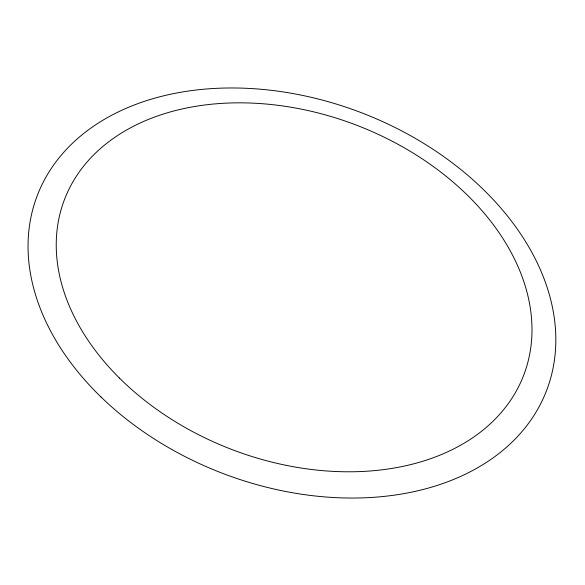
<?xml version="1.0" encoding="UTF-8"?>
<svg xmlns="http://www.w3.org/2000/svg" width="585" height="585" viewBox="0 0 585 585"><rect width="100%" height="100%" fill="white"/><g stroke="black" fill="none" stroke-linecap="round" stroke-linejoin="round"><path stroke-width="0.88" d="M101 396.988A272.676 193.211 20.9 0 0 545.161 394.063A272.676 193.211 20.9 0 0 229.649 87.977A272.676 193.211 20.9 0 0 101 396.988M119.398 378.027A245.839 173.73 20.9 0 0 521.279 381.069A245.839 173.73 20.9 0 0 241.663 102.843A245.839 173.73 20.9 0 0 119.398 378.027"/></g></svg>
